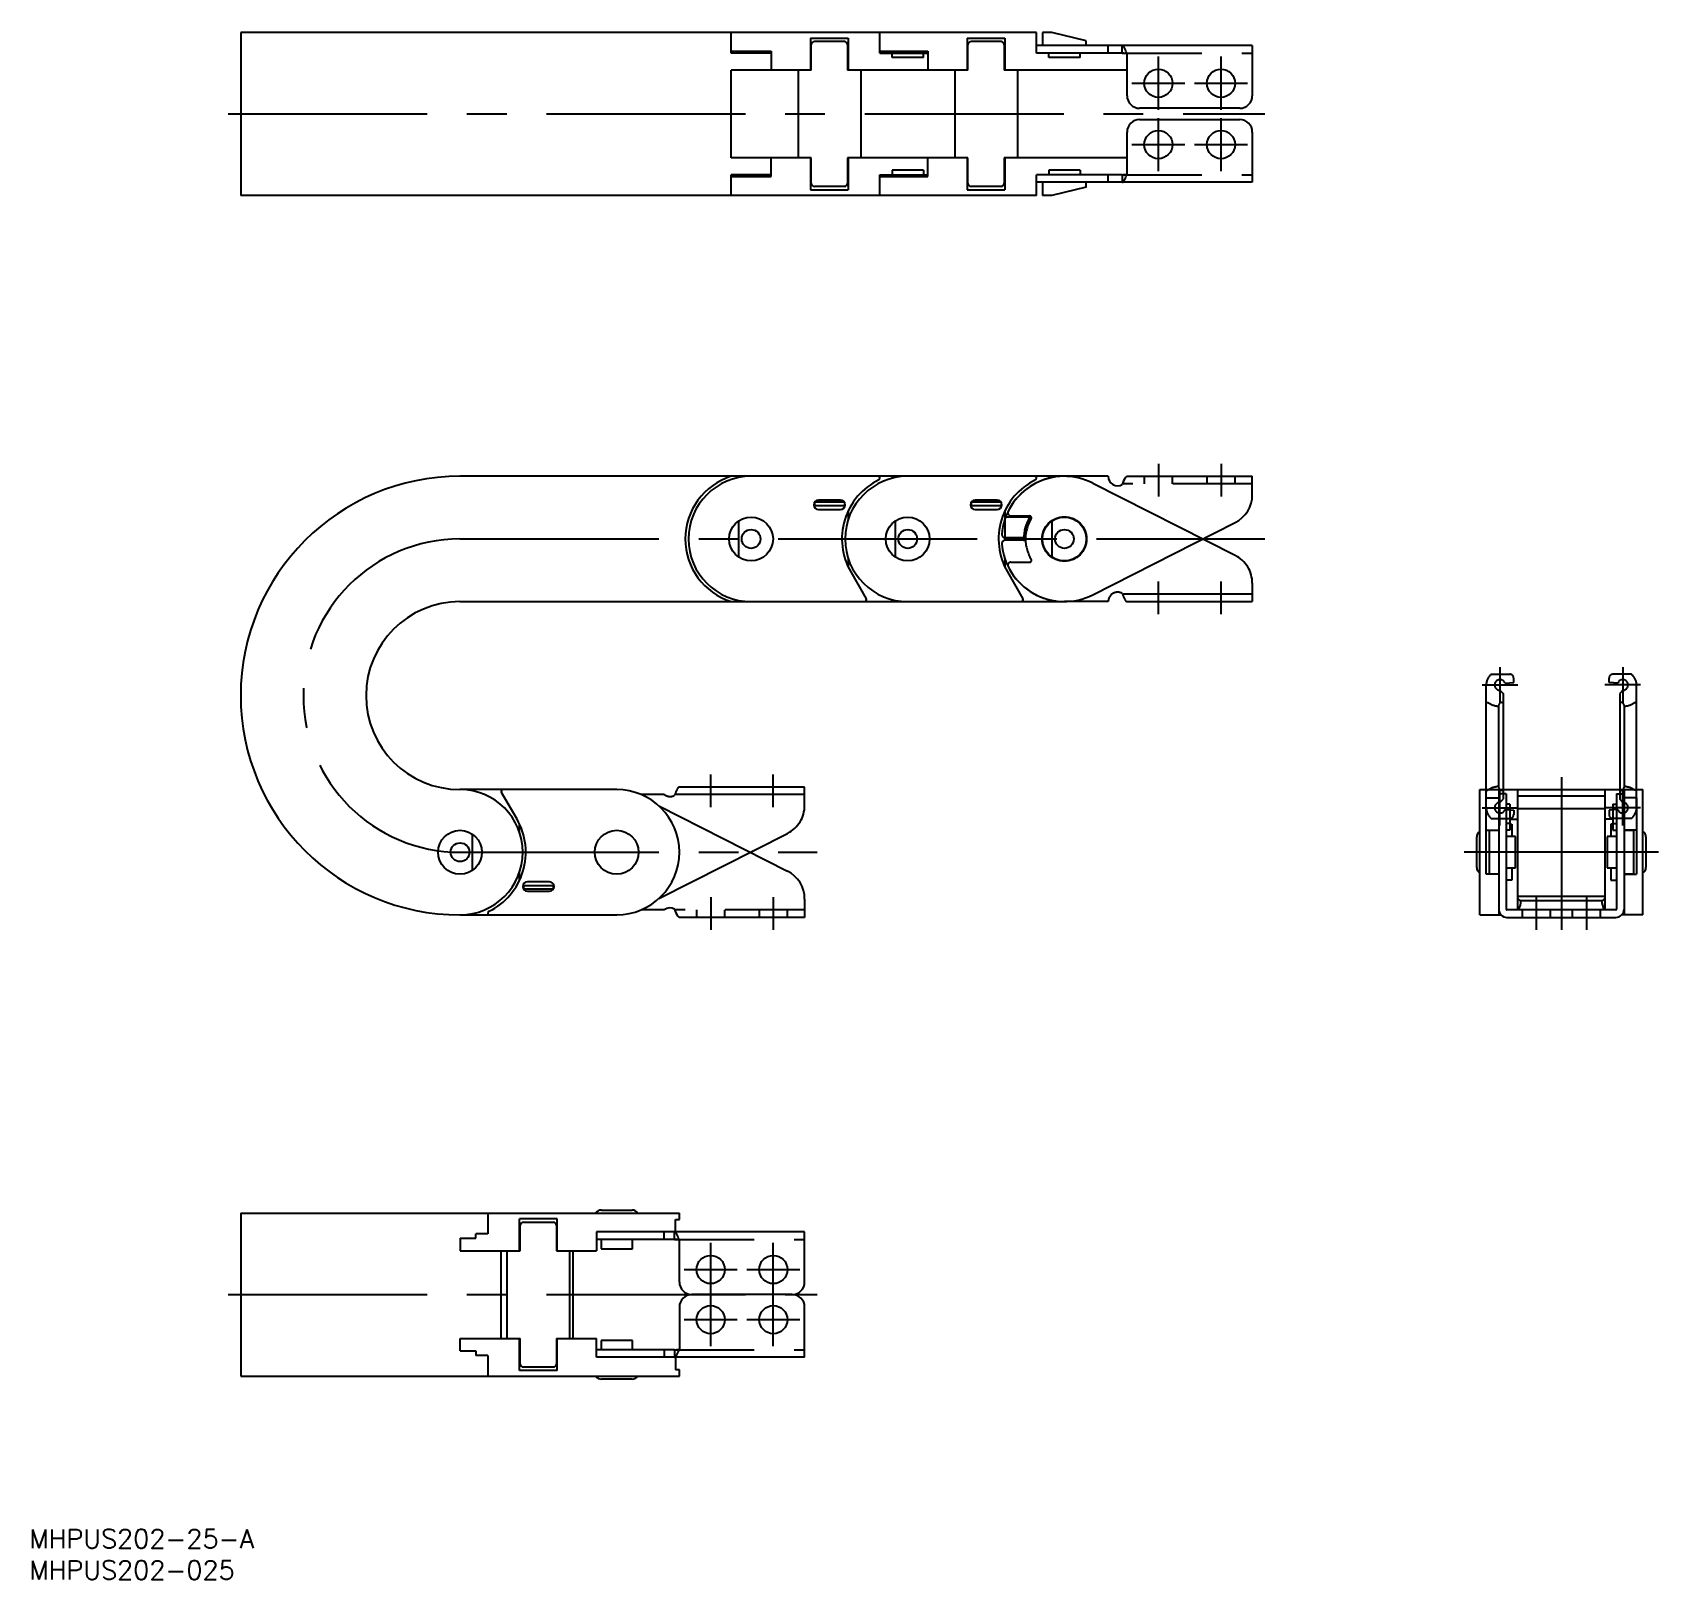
# Model space of a CAD drawing. Extents: x -93 to 166, y -116 to 131.
import ezdxf

# ---------------------------------------------------------------- set-up
doc = ezdxf.new("R2010")
doc.units = 0
for name, pattern in [('CENTER', [50.8, 31.75, -6.35, 6.35, -6.35]), ('DASHED', [19.05, 12.7, -6.35]), ('PHANTOM', [63.5, 31.75, -6.35, 6.35, -6.35, 6.35, -6.35])]:
    doc.linetypes.add(name, pattern=pattern)
doc.layers.get('0').update_dxf_attribs({"linetype": 'CONTINUOUS'})
doc.layers.add('CENTER', color=1, linetype='CENTER')
doc.styles.get("Standard").update_dxf_attribs({"font": 'txt.shx', "height": 3, "bigfont": 'bigfont.shx'})

msp = doc.modelspace()

# ---------------------------------------------------------------- linework, layer by layer
at = {"color": 7, "linetype": 'CONTINUOUS'}
for p, q in [((67, 130.84), (-60.01, 130.84)), ((-60.01, 130.84), (-60.01, 104.84)), ((18.25, 127.54), (18.25, 130.84)), ((30.95, 129.94), (30.95, 124.84)), ((30.95, 129.94), (36.95, 129.94)), ((36.95, 129.94), (36.95, 124.84)), ((42, 127.54), (42, 130.84)), ((55.95, 129.94), (61.95, 129.94)), ((55.95, 129.94), (55.95, 124.84)), ((61.95, 129.94), (61.95, 124.84)), ((67, 127.54), (67, 130.84)), ((67.95, 130.84), (67.95, 128.74)), ((69.45, 130.84), (67.95, 130.84)), ((74.95, 129.52), (69.45, 130.84)), ((18.25, 127.84), (24.65, 127.84)), ((24.65, 127.54), (18.25, 127.54)), ((24.65, 127.84), (24.65, 124.84)), ((31.05, 128.39), (30.95, 128.39)), ((31.05, 124.84), (31.05, 128.89)), ((36.35, 129.39), (31.55, 129.39)), ((36.85, 128.89), (36.85, 124.84)), ((36.95, 128.39), (36.85, 128.39)), ((42, 127.84), (49.65, 127.84)), ((42, 127.54), (49.65, 127.54)), ((42.95, 127.84), (42.95, 127.54)), ((43.95, 126.84), (43.95, 127.54)), ((48.95, 126.84), (48.95, 127.54)), ((49.65, 127.84), (49.65, 124.84)), ((56.05, 128.39), (55.95, 128.39)), ((56.05, 124.84), (56.05, 128.89)), ((61.35, 129.39), (56.55, 129.39)), ((61.85, 128.89), (61.85, 124.84)), ((61.95, 128.74), (61.85, 128.74)), ((61.95, 128.39), (61.85, 128.39)), ((101.45, 128.74), (67, 128.74)), ((80.7, 127.54), (67, 127.54)), ((68.95, 126.84), (68.95, 127.54)), ((73.95, 126.84), (73.95, 127.54)), ((74.95, 128.74), (74.95, 129.52)), ((78.45, 127.54), (78.45, 128.74)), ((80.7, 127.54), (80.7, 128.74)), ((81.45, 120.74), (81.45, 127.44)), ((101.45, 128.74), (101.45, 120.74)), ((31.05, 124.84), (18.25, 124.84)), ((18.25, 110.84), (18.25, 124.84)), ((28.95, 124.84), (28.95, 110.84)), ((30.95, 126.89), (31.05, 126.89)), ((30.95, 125.74), (31.05, 125.74)), ((36.85, 126.89), (36.95, 126.89)), ((36.85, 125.74), (36.95, 125.74)), ((56.05, 124.84), (36.85, 124.84)), ((38.95, 124.84), (38.95, 110.84)), ((48.95, 126.84), (43.95, 126.84)), ((53.95, 124.84), (53.95, 110.84)), ((55.95, 126.89), (56.05, 126.89)), ((55.95, 125.74), (56.05, 125.74)), ((61.85, 126.89), (61.95, 126.89)), ((61.85, 125.74), (61.95, 125.74)), ((81.45, 124.84), (61.85, 124.84)), ((63.95, 124.84), (63.95, 110.84)), ((73.95, 126.84), (68.95, 126.84)), ((99.45, 118.74), (83.45, 118.74)), ((83.45, 116.94), (99.45, 116.94)), ((81.45, 108.24), (81.45, 114.94)), ((101.45, 114.94), (101.45, 106.94)), ((31.05, 110.84), (18.25, 110.84)), ((24.65, 107.84), (24.65, 110.84)), ((30.95, 110.84), (30.95, 105.74)), ((30.95, 109.94), (31.05, 109.94)), ((31.05, 106.78), (31.05, 110.84)), ((56.05, 110.84), (36.85, 110.84)), ((36.85, 110.84), (36.85, 106.78)), ((36.85, 109.94), (36.95, 109.94)), ((36.95, 110.84), (36.95, 105.74)), ((49.65, 107.84), (49.65, 110.84)), ((55.95, 110.84), (55.95, 105.74)), ((55.95, 109.94), (56.05, 109.94)), ((56.05, 106.78), (56.05, 110.84)), ((81.45, 110.84), (61.85, 110.84)), ((61.85, 110.84), (61.85, 106.78)), ((61.85, 109.94), (61.95, 109.94)), ((61.95, 110.84), (61.95, 105.74)), ((18.25, 104.84), (18.25, 108.14)), ((24.65, 108.14), (18.25, 108.14)), ((18.25, 107.84), (24.65, 107.84)), ((31.05, 108.79), (30.95, 108.79)), ((30.95, 107.29), (31.05, 107.29)), ((36.95, 108.79), (36.85, 108.79)), ((36.85, 107.29), (36.95, 107.29)), ((42, 108.14), (49.65, 108.14)), ((42, 104.84), (42, 108.14)), ((42, 107.84), (49.65, 107.84)), ((42.95, 108.14), (42.95, 107.84)), ((48.95, 108.84), (43.95, 108.84)), ((43.95, 108.84), (43.95, 108.14)), ((48.95, 108.84), (48.95, 108.14)), ((56.05, 108.79), (55.95, 108.79)), ((55.95, 107.29), (56.05, 107.29)), ((61.95, 108.79), (61.85, 108.79)), ((61.85, 107.29), (61.95, 107.29)), ((61.95, 106.94), (61.85, 106.94)), ((67, 104.84), (67, 108.14)), ((80.7, 108.14), (67, 108.14)), ((101.45, 106.94), (67, 106.94)), ((67.95, 106.94), (67.95, 104.84)), ((73.95, 108.84), (68.95, 108.84)), ((68.95, 108.84), (68.95, 108.14)), ((73.95, 108.84), (73.95, 108.14)), ((74.95, 106.16), (74.95, 106.94)), ((78.45, 106.94), (78.45, 108.14)), ((80.7, 108.14), (80.7, 106.94)), ((67, 104.84), (-60.01, 104.84)), ((30.95, 105.74), (36.95, 105.74)), ((36.35, 106.28), (31.55, 106.28)), ((55.95, 105.74), (61.95, 105.74)), ((61.35, 106.28), (56.55, 106.28)), ((69.45, 104.84), (67.95, 104.84)), ((74.95, 106.16), (69.45, 104.84)), ((78.45, 60), (-25.01, 60)), ((43.95, 60), (43.95, 59.68)), ((68.95, 60), (68.95, 59.68)), ((81.45, 60), (101.45, 60)), ((101.45, 57.07), (101.45, 60)), ((31.55, 55.82), (31.55, 55.3)), ((36.35, 55.3), (31.55, 55.3)), ((36.32, 55.87), (31.58, 55.87)), ((35.7, 56.2), (32.2, 56.2)), ((32.2, 54.7), (35.7, 54.7)), ((36.35, 55.82), (36.35, 55.3)), ((56.55, 55.82), (56.55, 55.3)), ((61.35, 55.3), (56.55, 55.3)), ((61.32, 55.87), (56.58, 55.87)), ((60.7, 56.2), (57.2, 56.2)), ((57.2, 54.7), (60.7, 54.7)), ((61.35, 55.82), (61.35, 55.3)), ((19.45, 52.87), (19.45, 47.13)), ((36.95, 54.47), (36.95, 53.12)), ((37.08, 53.5), (36.95, 53.5)), ((44.45, 52.87), (44.45, 47.13)), ((61.95, 54.47), (61.95, 49.8)), ((65.97, 53.5), (61.95, 53.5)), ((62.93, 53.7), (65.91, 53.7)), ((69.45, 52.87), (69.45, 47.13)), ((70.86, 53.5), (72.04, 53.5)), ((75.97, 41.08), (98.71, 52.61)), ((61.95, 50), (64.95, 50)), ((64.95, 49.8), (61.98, 49.8)), ((36.95, 46.88), (36.95, 45.53)), ((61.95, 46.88), (61.95, 45.53)), ((37.36, 44.75), (39.84, 40.45)), ((62.36, 44.75), (64.84, 40.45)), ((-25.01, 40), (71.45, 40)), ((44.29, 40.24), (44.23, 40)), ((69.29, 40.24), (69.23, 40)), ((0, 10), (-25.01, 10)), ((-22.84, 9.76), (-22.78, 10)), ((-15.91, 5.25), (-18.39, 9.55)), ((137.77, -10), (137.77, 10)), ((137.77, 10), (163.77, 10)), ((138.77, 8.66), (140.77, 8.66)), ((138.77, -3.5), (138.77, 8.66)), ((140.77, 10), (140.77, -10)), ((141.97, 9.3), (140.77, 9.3)), ((141.97, 9.3), (141.97, -9.1)), ((143.77, 10), (143.77, -9.2)), ((143.77, 9), (157.77, 9)), ((157.77, -9.2), (157.77, 10)), ((159.57, 9.3), (160.77, 9.3)), ((159.57, 9.3), (159.57, -9.1)), ((160.77, 10), (160.77, -10)), ((162.77, 8.66), (160.77, 8.66)), ((162.77, 8.66), (162.77, -3.5)), ((163.77, -10), (163.77, 10)), ((6.72, 7.4), (27.26, -3.01)), ((142.57, 7.69), (141.97, 7.69)), ((142.57, 7.69), (142.57, 3.5)), ((142.57, 5.25), (143.77, 5.25)), ((143.77, 7), (157.77, 7)), ((158.97, 5.25), (157.77, 5.25)), ((158.97, 7.69), (158.97, 3.5)), ((158.97, 7.69), (159.57, 7.69)), ((-23, -2.87), (-23, 2.87)), ((-15.5, 3.12), (-15.5, 4.47)), ((138.77, 3.5), (140.77, 3.5)), ((139.27, 3.5), (139.27, -3.5)), ((140.77, 3.45), (139.27, 3.45)), ((142.57, 4.6), (141.97, 4.6)), ((142.57, 3.5), (141.97, 3.5)), ((142.57, 4.47), (142.87, 4.47)), ((142.87, 4.47), (142.87, 2.5)), ((158.67, 4.47), (158.67, 2.5)), ((158.97, 4.47), (158.67, 4.47)), ((158.97, 4.6), (159.57, 4.6)), ((158.97, 3.5), (159.57, 3.5)), ((162.77, 3.5), (160.77, 3.5)), ((162.27, 3.45), (160.77, 3.45)), ((162.27, 3.5), (162.27, -3.5)), ((137.27, -2.45), (137.27, 2.45)), ((143.47, 2.5), (141.97, 2.5)), ((143.47, -2.5), (143.47, 2.5)), ((159.57, 2.5), (158.07, 2.5)), ((158.07, 2.5), (158.07, -2.5)), ((164.27, 2.45), (164.27, -2.45)), ((141.97, -2.5), (143.47, -2.5)), ((142.87, -2.5), (142.87, -4.47)), ((158.07, -2.5), (159.57, -2.5)), ((158.67, -2.5), (158.67, -4.47)), ((-15.63, -3.5), (-15.5, -3.5)), ((-15.5, -4.47), (-15.5, -3.12)), ((-10.75, -4.7), (-14.25, -4.7)), ((140.77, -3.5), (138.77, -3.5)), ((139.27, -3.45), (140.77, -3.45)), ((142.87, -4.47), (141.97, -4.47)), ((158.67, -4.47), (159.57, -4.47)), ((160.77, -3.45), (162.27, -3.45)), ((160.77, -3.5), (162.77, -3.5)), ((-14.9, -5.3), (-14.9, -5.82)), ((-14.9, -5.3), (-10.1, -5.3)), ((-14.87, -5.87), (-10.13, -5.87)), ((-14.25, -6.2), (-10.75, -6.2)), ((-10.1, -5.82), (-10.1, -5.3)), ((30, -7.47), (30, -10.4)), ((143.77, -7), (157.77, -7)), ((144.27, -7.7), (157.27, -7.7)), ((-25.01, -10), (0, -10)), ((-22.5, -10), (-22.5, -9.68)), ((7.6, -9.2), (3.92, -9.2)), ((137.77, -10), (141.13, -10)), ((159.47, -9.2), (142.07, -9.2)), ((150.77, -9.2), (150.77, -10.4)), ((163.77, -10), (160.41, -10)), ((30, -10.4), (10, -10.4)), ((142.07, -10.4), (159.47, -10.4)), ((-60.01, -57.61), (-60.01, -83.61)), ((-60.01, -57.61), (10, -57.61)), ((-20.55, -57.61), (-20.55, -60.91)), ((-15.5, -63.61), (-15.5, -58.51)), ((-9.5, -58.51), (-15.5, -58.51)), ((-15.4, -63.61), (-15.4, -59.55)), ((-14.9, -59.05), (-10.1, -59.05)), ((-9.6, -59.55), (-9.6, -63.61)), ((-9.5, -63.61), (-9.5, -58.51)), ((-2.45, -57.11), (2.45, -57.11)), ((9.37, -60.61), (9.37, -58.61)), ((9.37, -58.61), (10, -58.61)), ((10, -58.61), (10, -57.61)), ((-25, -61.61), (-25, -63.61)), ((-25, -61.61), (-22.5, -61.61)), ((-20.55, -60.91), (-22.5, -60.91)), ((-22.5, -61.61), (-22.5, -60.91)), ((-15.4, -60.06), (-15.5, -60.06)), ((-15.5, -61.56), (-15.4, -61.56)), ((-9.5, -60.06), (-9.6, -60.06)), ((-9.6, -61.56), (-9.5, -61.56)), ((-9.5, -61.81), (-9.6, -61.81)), ((30, -60.61), (-3.2, -60.61)), ((-3.2, -60.61), (-3.2, -63.61)), ((9.25, -61.81), (-3.2, -61.81)), ((-2.5, -61.81), (-2.5, -63.31)), ((2.5, -63.31), (2.5, -61.81)), ((7.6, -61.81), (7.6, -60.61)), ((9.25, -61.81), (9.25, -60.61)), ((10, -68.61), (10, -61.91)), ((30, -68.61), (30, -60.61)), ((-25, -63.61), (-15.4, -63.61)), ((-18.5, -63.61), (-18.5, -77.61)), ((-17.5, -77.61), (-17.5, -63.61)), ((-15.4, -62.71), (-15.5, -62.71)), ((-9.5, -62.71), (-9.6, -62.71)), ((-9.6, -63.61), (-3.2, -63.61)), ((-7.5, -77.61), (-7.5, -63.61)), ((-7, -63.61), (-7, -77.61)), ((-2.5, -63.31), (2.5, -63.31)), ((10, -72.61), (10, -79.31)), ((28, -70.61), (12, -70.61)), ((30, -80.61), (30, -72.61)), ((-25, -77.61), (-15.4, -77.61)), ((-25, -79.61), (-25, -77.61)), ((-15.5, -82.71), (-15.5, -77.61)), ((-15.4, -81.66), (-15.4, -77.61)), ((-9.6, -77.61), (-3.2, -77.61)), ((-9.6, -77.61), (-9.6, -81.66)), ((-9.5, -82.71), (-9.5, -77.61)), ((-3.2, -80.61), (-3.2, -77.61)), ((-25, -79.61), (-22.5, -79.61)), ((-22.5, -79.61), (-22.5, -80.31)), ((-20.55, -80.31), (-22.5, -80.31)), ((-20.55, -80.31), (-20.55, -83.61)), ((-15.4, -78.51), (-15.5, -78.51)), ((-15.4, -79.66), (-15.5, -79.66)), ((-9.5, -78.51), (-9.6, -78.51)), ((-9.5, -79.41), (-9.6, -79.41)), ((-9.5, -79.66), (-9.6, -79.66)), ((9.25, -79.41), (-3.2, -79.41)), ((-2.5, -77.91), (-2.5, -79.41)), ((2.5, -77.91), (-2.5, -77.91)), ((2.5, -79.41), (2.5, -77.91)), ((7.6, -79.41), (7.6, -80.61)), ((9.25, -79.41), (9.25, -80.61)), ((-15.5, -81.16), (-15.4, -81.16)), ((-9.5, -82.71), (-15.5, -82.71)), ((-14.9, -82.16), (-10.1, -82.16)), ((-9.6, -81.16), (-9.5, -81.16)), ((30, -80.61), (-3.2, -80.61)), ((9.37, -80.61), (9.37, -82.61)), ((10, -82.61), (9.37, -82.61)), ((10, -83.61), (10, -82.61)), ((-60.01, -83.61), (10, -83.61)), ((2.45, -84.11), (-2.45, -84.11))]:
    msp.add_line(p, q, dxfattribs=at)
at = {"color": 3, "linetype": 'DASHED'}
for p, q in [((80.7, 127.54), (101.45, 127.54)), ((80.7, 108.14), (101.45, 108.14)), ((84.2, 60), (84.2, 58.8)), ((88.7, 58.8), (88.7, 60)), ((94.2, 60), (94.2, 58.8)), ((98.7, 58.8), (98.7, 60)), ((101.45, 58.8), (80.73, 58.8)), ((30, -9.2), (9.28, -9.2)), ((12.75, -9.2), (12.75, -10.4)), ((17.25, -10.4), (17.25, -9.2)), ((22.75, -9.2), (22.75, -10.4)), ((27.25, -10.4), (27.25, -9.2)), ((144.52, -9.2), (144.52, -10.4)), ((149.02, -10.4), (149.02, -9.2)), ((152.52, -9.2), (152.52, -10.4)), ((157.02, -10.4), (157.02, -9.2)), ((9.25, -61.81), (30, -61.81)), ((9.25, -79.41), (30, -79.41))]:
    msp.add_line(p, q, dxfattribs=at)
at = {"color": 3, "linetype": 'PHANTOM'}
for p, q in [((75.97, 58.92), (98.71, 47.39)), ((64.95, 50.2), (61.98, 50.2)), ((62.93, 46.3), (65.91, 46.3)), ((86.45, 38), (86.45, 43.2)), ((96.45, 38), (96.45, 43.2)), ((101.45, 42.93), (101.45, 40)), ((78.45, 40), (71.45, 40)), ((101.45, 41.2), (80.73, 41.2)), ((81.45, 40), (101.45, 40)), ((140.97, 29.55), (140.97, 23.85)), ((160.57, 29.55), (160.57, 23.85)), ((138.12, 26.7), (143.82, 26.7)), ((138.77, 7.1), (138.77, 26.7)), ((139.58, 28.4), (142.56, 28.4)), ((141.78, 26.96), (143.16, 27.09)), ((143.16, 27.09), (143.16, 27.8)), ((163.42, 26.7), (157.72, 26.7)), ((158.38, 27.09), (158.38, 27.8)), ((159.76, 26.96), (158.38, 27.09)), ((161.97, 28.4), (158.98, 28.4)), ((162.77, 7.1), (162.77, 26.7)), ((138.77, 23.9), (139.04, 23.9)), ((140.76, 23.4), (140.76, 10.4)), ((140.96, 25.85), (141.46, 25.35)), ((141.26, 23.9), (141.46, 23.9)), ((141.46, 25.35), (141.46, 8.45)), ((160.58, 25.85), (160.08, 25.35)), ((160.08, 25.35), (160.08, 8.45)), ((160.28, 23.9), (160.08, 23.9)), ((160.78, 23.4), (160.78, 10.4)), ((162.77, 23.9), (162.5, 23.9)), ((30, 10.4), (10, 10.4)), ((15, 7.2), (15, 12.4)), ((25, 7.2), (25, 12.4)), ((30, 7.47), (30, 10.4)), ((7.6, 9.2), (3.92, 9.2)), ((30, 9.2), (9.28, 9.2)), ((138.77, 9.9), (139.04, 9.9)), ((140.96, 7.95), (141.46, 8.45)), ((140.97, 4.25), (140.97, 9.95)), ((141.26, 9.9), (141.46, 9.9)), ((160.28, 9.9), (160.08, 9.9)), ((160.58, 7.95), (160.08, 8.45)), ((160.57, 4.25), (160.57, 9.95)), ((162.77, 9.9), (162.5, 9.9)), ((138.12, 7.1), (143.82, 7.1)), ((139.58, 5.4), (142.56, 5.4)), ((141.78, 6.84), (143.16, 6.71)), ((143.16, 6.71), (143.16, 6)), ((163.42, 7.1), (157.72, 7.1)), ((159.76, 6.84), (158.38, 6.71)), ((158.38, 6.71), (158.38, 6)), ((161.97, 5.4), (158.98, 5.4)), ((6.72, -7.4), (27.26, 3.01))]:
    msp.add_line(p, q, dxfattribs=at)
at = {"color": 7, "linetype": 'CONTINUOUS'}
for centre, radius in [((86.45, 122.74), 2.25), ((96.45, 122.74), 2.25), ((86.45, 112.94), 2.25), ((96.45, 112.94), 2.25), ((21.45, 50), 3.5), ((46.45, 50), 3.5), ((71.45, 50), 3.55), ((71.45, 50), 3.5), ((21.45, 50), 1.5), ((46.45, 50), 1.5), ((71.45, 50), 1.5), ((-25, 0), 3.5), ((0, 0), 3.5), ((-25, 0), 1.5), ((15, -66.61), 2.25), ((25, -66.61), 2.25), ((15, -74.61), 2.25), ((25, -74.61), 2.25)]:
    msp.add_circle(centre, radius, dxfattribs=at)
at = {"color": 3, "linetype": 'PHANTOM'}
msp.add_circle((71.45, 50), 3.55, dxfattribs=at)
at = {"color": 7, "linetype": 'CONTINUOUS'}
for centre, radius, start, end in [((31.55, 128.89), 0.5, 90, 180), ((36.35, 128.89), 0.5, 0, 90), ((56.55, 128.89), 0.5, 90, 180), ((61.35, 128.89), 0.5, 0, 90), ((80.68, 128.48), 0.256, 41.1327, 86.2404), ((80.61, 124.03), 3.51, 76.2228, 88.6213), ((79.85, 127.73), 1.38, 23.5949, 41.8819), ((72.02, 124.15), 9.98, 19.2452, 24.4731), ((83.45, 120.74), 2, 180, 270), ((99.45, 120.74), 2, 270, 0), ((83.45, 114.94), 2, 90, 180), ((99.45, 114.94), 2, 0, 90), ((31.55, 106.78), 0.5, 180, 270), ((36.35, 106.78), 0.5, 270, 0), ((56.55, 106.78), 0.5, 180, 270), ((61.35, 106.78), 0.5, 270, 0), ((80.61, 111.65), 3.51, 271.3787, 283.7772), ((80.68, 107.19), 0.256, 273.7596, 318.8673), ((79.85, 107.94), 1.38, 318.1181, 336.4051), ((72.02, 111.53), 9.98, 335.5269, 340.7548), ((-25.01, 25), 35, 90, 270), ((21.45, 50), 10.5, 107.7528, 252.2472), ((21.45, 50), 10, 90, 270), ((46.45, 50), 10, 90, 270), ((41.7, 59.7), 0.3, 296.0843, 90), ((71.45, 50), 10, 90, 153.7617), ((66.7, 59.7), 0.3, 296.0843, 90), ((79.95, 60), 1.5, 180, 299.9264), ((86.85, 56.69), 6.47, 151.2539, 161.9159), ((81.56, 59.56), 0.451, 103.7318, 147.5726), ((46.45, 50), 10.5, 116.0843, 210), ((71.45, 50), 10.5, 116.0843, 210), ((32.2, 55.45), 0.75, 90, 270), ((31.55, 55.8), 0.5, 260.0563, 270), ((35.7, 55.45), 0.75, 270, 90), ((36.35, 55.8), 0.5, 270, 279.9437), ((57.2, 55.45), 0.75, 90, 270), ((56.55, 55.8), 0.5, 260.0563, 270), ((60.7, 55.45), 0.75, 270, 90), ((61.35, 55.8), 0.5, 270, 279.9437), ((96.45, 57.07), 5, 296.8883, 0), ((62.93, 54.2), 0.5, 153.7617, 270), ((71.45, 50), 6.5, 147.421, 180), ((71.45, 50), 6.2, 148.4611, 179.1185), ((65.91, 53.4), 0.3, 328.4611, 90), ((61.98, 49.3), 0.5, 90, 184.2256), ((64.95, 50.1), 0.3, 270, 359.1185), ((71.45, 50), 10, 184.2256, 296.8883), ((-25.01, 25), 15, 90, 270), ((39.58, 40.3), 0.3, 270, 30), ((64.58, 40.3), 0.3, 270, 30), ((-25, 0), 10, 270, 90), ((-18.13, 9.7), 0.3, 90, 210), ((0, 0), 10, 270, 90), ((-25, 0), 10.5, 296.0843, 30), ((138.27, 2.45), 1, 120, 180), ((163.27, 2.45), 1, 0, 60), ((138.27, -2.45), 1, 180, 240), ((163.27, -2.45), 1, 300, 0), ((-14.25, -5.45), 0.75, 90, 270), ((-10.75, -5.45), 0.75, 270, 90), ((25, -7.47), 5, 0, 63.1117), ((-14.9, -5.8), 0.5, 90, 99.9437), ((-10.1, -5.8), 0.5, 80.0563, 90), ((144.27, -7.2), 0.5, 180, 270), ((140.97, -7.5), 3.4, 330, 356.6277), ((160.57, -7.5), 3.4, 183.3723, 210), ((157.27, -7.2), 0.5, 270, 0), ((-20.25, -9.7), 0.3, 116.0843, 270), ((8.5, -10.4), 1.5, 60.0736, 126.8699), ((15.4, -7.09), 6.47, 198.0841, 208.7461), ((10.11, -9.96), 0.451, 212.4274, 256.2682), ((142.07, -9.1), 1.3, 180, 270), ((142.07, -9.1), 0.1, 180, 270), ((159.47, -9.1), 1.3, 270, 0), ((159.47, -9.1), 0.1, 270, 0), ((-14.9, -59.55), 0.5, 90, 180), ((-10.1, -59.55), 0.5, 0, 90), ((-2.45, -58.11), 1, 90, 150), ((2.45, -58.11), 1, 30, 90), ((9.23, -60.85), 0.247, 41.9072, 86.5746), ((9.16, -65.32), 3.51, 76.2228, 88.6213), ((8.27, -61.7), 1.53, 23.7089, 41.5936), ((-0.14, -65.47), 10.74, 19.3847, 24.0794), ((12, -68.61), 2, 180, 270), ((28, -68.61), 2, 270, 0), ((12, -72.61), 2, 90, 180), ((28, -72.61), 2, 0, 90), ((9.16, -75.9), 3.51, 271.3787, 283.7772), ((8.27, -79.51), 1.53, 318.4064, 336.2911), ((-0.14, -75.74), 10.74, 335.9206, 340.6153), ((-14.9, -81.66), 0.5, 180, 270), ((-10.1, -81.66), 0.5, 270, 0), ((9.23, -80.36), 0.247, 273.4254, 318.0928), ((-2.45, -83.11), 1, 210, 270), ((2.45, -83.11), 1, 270, 330)]:
    msp.add_arc(centre, radius, start, end, dxfattribs=at)
at = {"color": 3, "linetype": 'PHANTOM'}
for centre, radius, start, end in [((71.45, 50), 10, 63.1117, 175.7744), ((61.98, 50.7), 0.5, 175.7744, 270), ((64.95, 49.9), 0.3, 0.8815, 90), ((71.45, 50), 6.2, 180.8815, 211.5389), ((65.91, 46.6), 0.3, 270, 31.5389), ((96.45, 42.93), 5, 0, 63.1117), ((62.93, 45.8), 0.5, 90, 206.2383), ((71.45, 50), 10, 206.2383, 270), ((79.95, 40), 1.5, 60.0736, 180), ((86.85, 43.31), 6.47, 198.0841, 208.7461), ((81.56, 40.44), 0.451, 212.4274, 256.2682), ((140.97, 26.7), 2.2, 129.4006, 180), ((140.97, 26.7), 0.85, 18.0751, 269.3881), ((142.56, 27.8), 0.6, 0, 90), ((158.98, 27.8), 0.6, 90, 180), ((160.57, 26.7), 0.85, 270.6119, 161.9249), ((160.57, 26.7), 2.2, 360, 50.5994), ((140.97, 26.7), 3.4, 235.4397, 266.442), ((141.26, 23.4), 0.5, 90, 180), ((160.28, 23.4), 0.5, 0, 90), ((160.57, 26.7), 3.4, 273.558, 304.5603), ((10.11, 9.96), 0.451, 103.7318, 147.5726), ((140.97, 7.1), 3.4, 93.558, 124.5603), ((141.26, 10.4), 0.5, 180, 270), ((160.28, 10.4), 0.5, 270, 0), ((160.57, 7.1), 3.4, 55.4397, 86.442), ((8.5, 10.4), 1.5, 233.1301, 299.9264), ((15.4, 7.09), 6.47, 151.2539, 161.9159), ((140.97, 7.1), 0.85, 90.6119, 341.9249), ((160.57, 7.1), 0.85, 198.0751, 89.3881), ((25, 7.47), 5, 296.8883, 0), ((140.97, 7.1), 2.2, 180, 230.5994), ((142.56, 6), 0.6, 270, 0), ((158.98, 6), 0.6, 180, 270), ((160.57, 7.1), 2.2, 309.4006, 0)]:
    msp.add_arc(centre, radius, start, end, dxfattribs=at)
at = {"layer": 'CENTER', "color": 1, "linetype": 'CENTER'}
for p, q in [((86.45, 118.49), (86.45, 126.99)), ((96.45, 118.49), (96.45, 126.99)), ((82.2, 122.74), (90.7, 122.74)), ((92.2, 122.74), (100.7, 122.74)), ((-62.01, 117.84), (103.45, 117.84)), ((86.45, 108.69), (86.45, 117.19)), ((96.45, 108.69), (96.45, 117.19)), ((82.2, 112.94), (90.7, 112.94)), ((92.2, 112.94), (100.7, 112.94)), ((86.45, 62), (86.45, 56.8)), ((96.45, 62), (96.45, 56.8)), ((-25.01, 50), (103.45, 50)), ((150.77, 12), (150.77, -12.4)), ((-25.01, 0), (32, 0)), ((166.27, 0), (135.27, 0)), ((15, -7.2), (15, -12.4)), ((25, -7.2), (25, -12.4)), ((146.77, -7.2), (146.77, -12.4)), ((154.77, -7.2), (154.77, -12.4)), ((15, -78.86), (15, -62.36)), ((25, -78.86), (25, -62.36)), ((10.75, -66.61), (19.25, -66.61)), ((20.75, -66.61), (29.25, -66.61)), ((-62.01, -70.61), (32, -70.61)), ((10.75, -74.61), (19.25, -74.61)), ((20.75, -74.61), (29.25, -74.61))]:
    msp.add_line(p, q, dxfattribs=at)
msp.add_arc((-25.01, 25), 25, 90, 270, dxfattribs=at)

# ---------------------------------------------------------------- texts
at = {"color": 7, "linetype": 'CONTINUOUS'}
for s, p in [('MHPUS202-25-A', (-93.75, -111.08)), ('MHPUS202-025', (-93.75, -116.08))]:
    msp.add_text(s, height=3, dxfattribs=at).set_placement(p)

doc.saveas('drawing.dxf')
